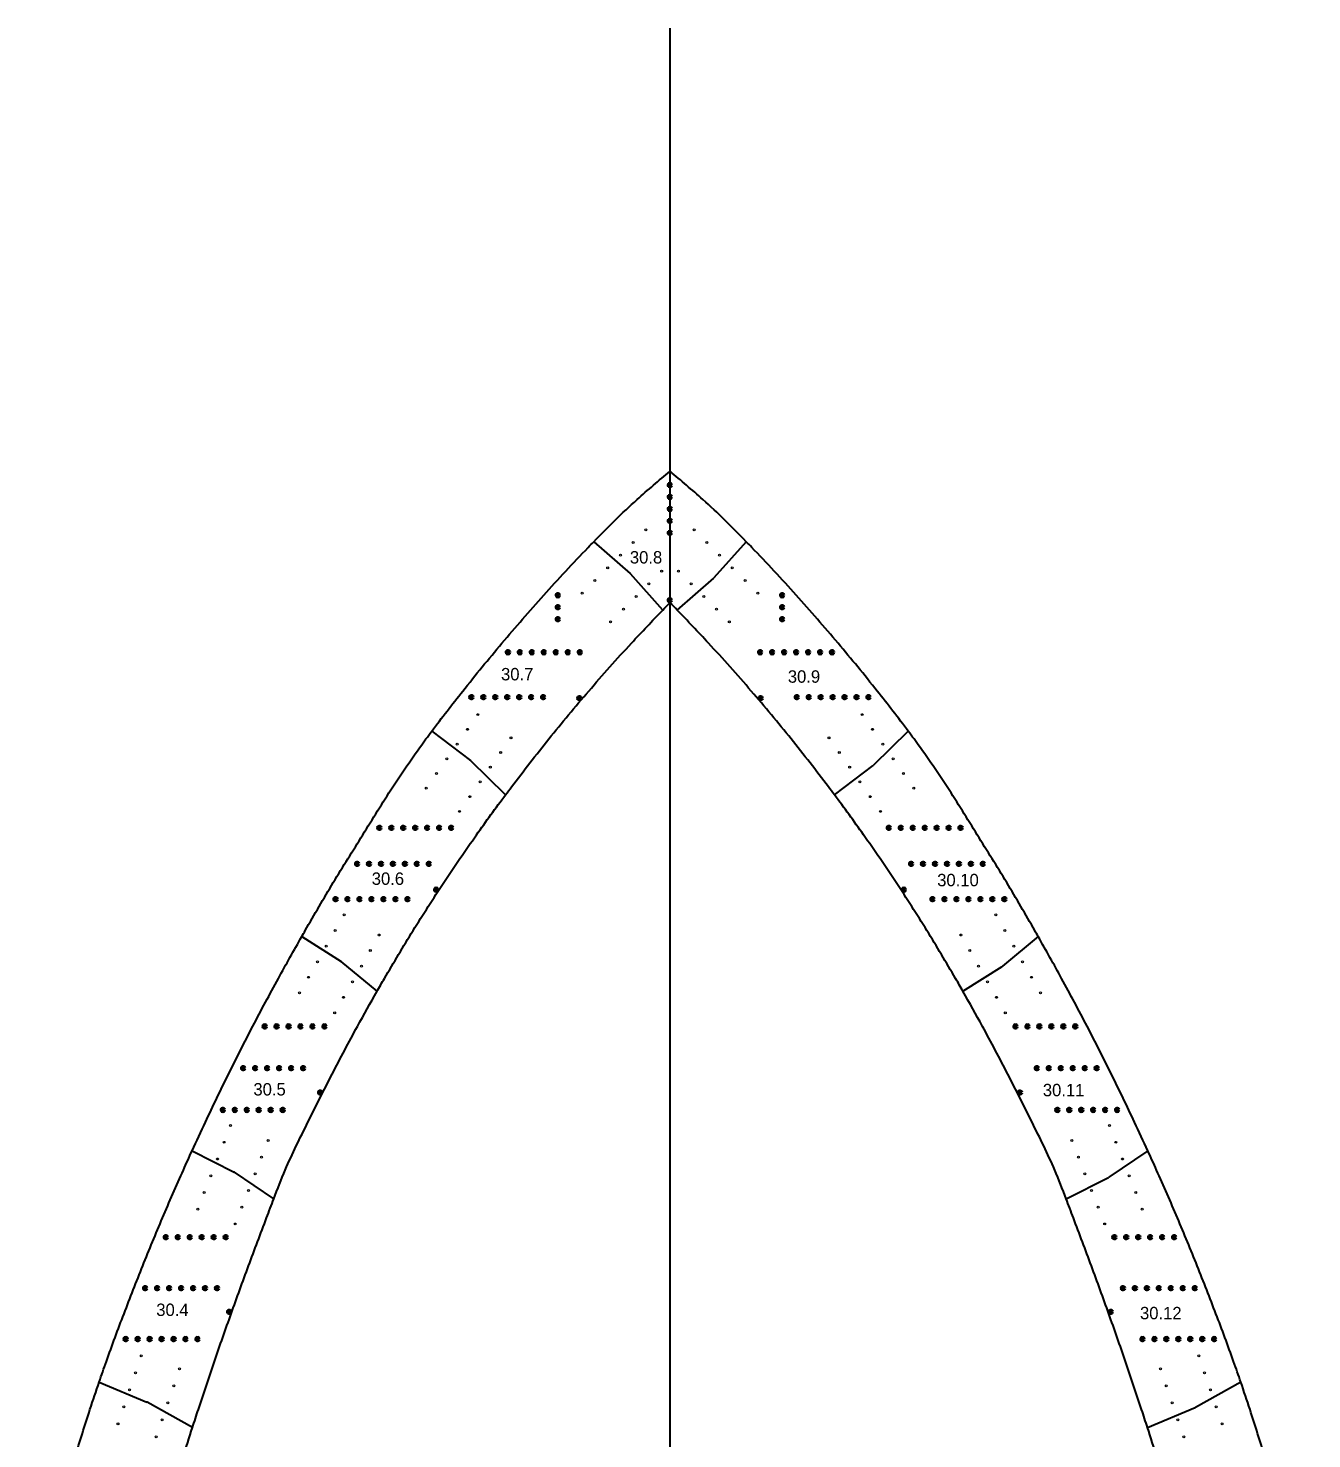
# Model space of a CAD drawing. Header units: inches. Extents: x 38 to 1289, y 27 to 969.
# Drawn here: x 399.9 to 828.7, y 497.3 to 968.5 of the extents above; entities that cross this region are included whole.
import ezdxf

# ---------------------------------------------------------------- set-up
doc = ezdxf.new("R2010")
doc.units = ezdxf.units.IN
doc.header["$MEASUREMENT"] = 0
doc.header["$PDMODE"] = 32
doc.header["$PDSIZE"] = 1
for name, color, linetype, lineweight in [('Annotation', 7, 'Continuous', 9), ('Drilling', 3, 'Continuous', 13), ('Engrave', 4, 'Continuous', 50)]:
    doc.layers.add(name, color=color, linetype=linetype, lineweight=lineweight)
doc.styles.add('Tw Cen MT', font='')
doc.styles.get('Tw Cen MT').set_extended_font_data('Tw Cen MT')

# ---------------------------------------------------------------- blocks, each defined once
blk = doc.blocks.new('*U848')
at = {"layer": 'Engrave'}
blk.add_point((0, 0), dxfattribs=at)
blk = doc.blocks.new('*U849')
at = {"layer": 'Engrave', "color": 0, "linetype": 'ByBlock', "lineweight": -2, "transparency": 16777216}
for p in [(0, 0), (4, 0), (8, 0), (12, 0), (16, 0)]:
    blk.add_blockref('*U848', p, dxfattribs=at)
blk = doc.blocks.new('*U868')
at = {"layer": 'Engrave'}
blk.add_point((0, 0), dxfattribs=at)
blk = doc.blocks.new('*U869')
at = {"layer": 'Engrave', "color": 0, "linetype": 'ByBlock', "lineweight": -2, "transparency": 16777216}
for p in [(0, 0), (4, 0), (8, 0), (12, 0), (16, 0), (20, 0), (24, 0)]:
    blk.add_blockref('*U868', p, dxfattribs=at)
blk = doc.blocks.new('*U870')
at = {"layer": 'Engrave'}
blk.add_point((0, 0), dxfattribs=at)
blk = doc.blocks.new('*U871')
at = {"layer": 'Engrave', "color": 0, "linetype": 'ByBlock', "lineweight": -2, "transparency": 16777216}
for p in [(0, 0), (4, 0), (8, 0), (12, 0), (16, 0), (20, 0)]:
    blk.add_blockref('*U870', p, dxfattribs=at)
blk = doc.blocks.new('*U872')
at = {"layer": 'Engrave'}
blk.add_point((0, 0), dxfattribs=at)
blk = doc.blocks.new('*U873')
at = {"layer": 'Engrave', "color": 0, "linetype": 'ByBlock', "lineweight": -2, "transparency": 16777216}
for p in [(0, 0), (4, 0), (8, 0), (12, 0), (16, 0), (20, 0), (24, 0)]:
    blk.add_blockref('*U872', p, dxfattribs=at)
blk = doc.blocks.new('*U874')
at = {"layer": 'Engrave'}
blk.add_point((0, 0), dxfattribs=at)
blk = doc.blocks.new('*U875')
at = {"layer": 'Engrave', "color": 0, "linetype": 'ByBlock', "lineweight": -2, "transparency": 16777216}
for p in [(0, 0), (4, 0), (8, 0), (12, 0), (16, 0), (20, 0)]:
    blk.add_blockref('*U874', p, dxfattribs=at)
blk = doc.blocks.new('*U876')
at = {"layer": 'Engrave'}
blk.add_point((0, 0), dxfattribs=at)
blk = doc.blocks.new('*U877')
at = {"layer": 'Engrave', "color": 0, "linetype": 'ByBlock', "lineweight": -2, "transparency": 16777216}
for p in [(0, 0), (4, 0), (8, 0), (12, 0), (16, 0), (20, 0)]:
    blk.add_blockref('*U876', p, dxfattribs=at)
blk = doc.blocks.new('*U878')
at = {"layer": 'Engrave'}
blk.add_point((0, 0), dxfattribs=at)
blk = doc.blocks.new('*U879')
at = {"layer": 'Engrave', "color": 0, "linetype": 'ByBlock', "lineweight": -2, "transparency": 16777216}
for p in [(0, 0), (4, 0), (8, 0), (12, 0), (16, 0), (20, 0)]:
    blk.add_blockref('*U878', p, dxfattribs=at)
blk = doc.blocks.new('*U880')
at = {"layer": 'Engrave'}
blk.add_point((0, 0), dxfattribs=at)
blk = doc.blocks.new('*U881')
at = {"layer": 'Engrave', "color": 0, "linetype": 'ByBlock', "lineweight": -2, "transparency": 16777216}
for p in [(0, 0), (4, 0), (8, 0), (12, 0), (16, 0), (20, 0), (24, 0)]:
    blk.add_blockref('*U880', p, dxfattribs=at)
blk = doc.blocks.new('*U882')
at = {"layer": 'Engrave'}
blk.add_point((0, 0), dxfattribs=at)
blk = doc.blocks.new('*U883')
at = {"layer": 'Engrave', "color": 0, "linetype": 'ByBlock', "lineweight": -2, "transparency": 16777216}
for p in [(0, 0), (4, 0), (8, 0), (12, 0), (16, 0), (20, 0), (24, 0)]:
    blk.add_blockref('*U882', p, dxfattribs=at)
blk = doc.blocks.new('*U884')
at = {"layer": 'Engrave'}
blk.add_point((0, 0), dxfattribs=at)
blk = doc.blocks.new('*U885')
at = {"layer": 'Engrave', "color": 0, "linetype": 'ByBlock', "lineweight": -2, "transparency": 16777216}
for p in [(0, 0), (4, 0), (8, 0), (12, 0), (16, 0), (20, 0), (24, 0)]:
    blk.add_blockref('*U884', p, dxfattribs=at)
blk = doc.blocks.new('*U886')
at = {"layer": 'Engrave'}
blk.add_point((0, 0), dxfattribs=at)
blk = doc.blocks.new('*U887')
at = {"layer": 'Engrave', "color": 0, "linetype": 'ByBlock', "lineweight": -2, "transparency": 16777216}
for p in [(0, 0), (4, 0), (8, 0)]:
    blk.add_blockref('*U886', p, dxfattribs=at)
blk = doc.blocks.new('*U888')
at = {"layer": 'Engrave'}
blk.add_point((0, 0), dxfattribs=at)
blk = doc.blocks.new('*U889')
at = {"layer": 'Engrave', "color": 0, "linetype": 'ByBlock', "lineweight": -2, "transparency": 16777216}
for p in [(0, 0), (4, 0), (8, 0), (12, 0), (16, 0), (20, 0), (24, 0)]:
    blk.add_blockref('*U888', p, dxfattribs=at)
blk = doc.blocks.new('*U890')
at = {"layer": 'Engrave'}
blk.add_point((0, 0), dxfattribs=at)
blk = doc.blocks.new('*U891')
at = {"layer": 'Engrave', "color": 0, "linetype": 'ByBlock', "lineweight": -2, "transparency": 16777216}
for p in [(0, 0), (4, 0), (8, 0), (12, 0), (16, 0), (20, 0), (24, 0)]:
    blk.add_blockref('*U890', p, dxfattribs=at)
blk = doc.blocks.new('*U912')
at = {"layer": 'Engrave'}
blk.add_point((0, 0), dxfattribs=at)
blk = doc.blocks.new('*U913')
at = {"layer": 'Engrave', "color": 0, "linetype": 'ByBlock', "lineweight": -2, "transparency": 16777216}
for p in [(0, 0), (4, 0), (8, 0), (12, 0), (16, 0), (20, 0), (24, 0)]:
    blk.add_blockref('*U912', p, dxfattribs=at)
blk = doc.blocks.new('*U914')
at = {"layer": 'Engrave'}
blk.add_point((0, 0), dxfattribs=at)
blk = doc.blocks.new('*U915')
at = {"layer": 'Engrave', "color": 0, "linetype": 'ByBlock', "lineweight": -2, "transparency": 16777216}
for p in [(0, 0), (4, 0), (8, 0), (12, 0), (16, 0), (20, 0)]:
    blk.add_blockref('*U914', p, dxfattribs=at)
blk = doc.blocks.new('*U916')
at = {"layer": 'Engrave'}
blk.add_point((0, 0), dxfattribs=at)
blk = doc.blocks.new('*U917')
at = {"layer": 'Engrave', "color": 0, "linetype": 'ByBlock', "lineweight": -2, "transparency": 16777216}
for p in [(0, 0), (4, 0), (8, 0), (12, 0), (16, 0), (20, 0), (24, 0)]:
    blk.add_blockref('*U916', p, dxfattribs=at)
blk = doc.blocks.new('*U918')
at = {"layer": 'Engrave'}
blk.add_point((0, 0), dxfattribs=at)
blk = doc.blocks.new('*U919')
at = {"layer": 'Engrave', "color": 0, "linetype": 'ByBlock', "lineweight": -2, "transparency": 16777216}
for p in [(0, 0), (4, 0), (8, 0), (12, 0), (16, 0), (20, 0)]:
    blk.add_blockref('*U918', p, dxfattribs=at)
blk = doc.blocks.new('*U920')
at = {"layer": 'Engrave'}
blk.add_point((0, 0), dxfattribs=at)
blk = doc.blocks.new('*U921')
at = {"layer": 'Engrave', "color": 0, "linetype": 'ByBlock', "lineweight": -2, "transparency": 16777216}
for p in [(0, 0), (4, 0), (8, 0), (12, 0), (16, 0), (20, 0)]:
    blk.add_blockref('*U920', p, dxfattribs=at)
blk = doc.blocks.new('*U922')
at = {"layer": 'Engrave'}
blk.add_point((0, 0), dxfattribs=at)
blk = doc.blocks.new('*U923')
at = {"layer": 'Engrave', "color": 0, "linetype": 'ByBlock', "lineweight": -2, "transparency": 16777216}
for p in [(0, 0), (4, 0), (8, 0), (12, 0), (16, 0), (20, 0)]:
    blk.add_blockref('*U922', p, dxfattribs=at)
blk = doc.blocks.new('*U924')
at = {"layer": 'Engrave'}
blk.add_point((0, 0), dxfattribs=at)
blk = doc.blocks.new('*U925')
at = {"layer": 'Engrave', "color": 0, "linetype": 'ByBlock', "lineweight": -2, "transparency": 16777216}
for p in [(0, 0), (4, 0), (8, 0), (12, 0), (16, 0), (20, 0), (24, 0)]:
    blk.add_blockref('*U924', p, dxfattribs=at)
blk = doc.blocks.new('*U926')
at = {"layer": 'Engrave'}
blk.add_point((0, 0), dxfattribs=at)
blk = doc.blocks.new('*U927')
at = {"layer": 'Engrave', "color": 0, "linetype": 'ByBlock', "lineweight": -2, "transparency": 16777216}
for p in [(0, 0), (4, 0), (8, 0), (12, 0), (16, 0), (20, 0), (24, 0)]:
    blk.add_blockref('*U926', p, dxfattribs=at)
blk = doc.blocks.new('*U928')
at = {"layer": 'Engrave'}
blk.add_point((0, 0), dxfattribs=at)
blk = doc.blocks.new('*U929')
at = {"layer": 'Engrave', "color": 0, "linetype": 'ByBlock', "lineweight": -2, "transparency": 16777216}
for p in [(0, 0), (4, 0), (8, 0), (12, 0), (16, 0), (20, 0), (24, 0)]:
    blk.add_blockref('*U928', p, dxfattribs=at)
blk = doc.blocks.new('*U930')
at = {"layer": 'Engrave'}
blk.add_point((0, 0), dxfattribs=at)
blk = doc.blocks.new('*U931')
at = {"layer": 'Engrave', "color": 0, "linetype": 'ByBlock', "lineweight": -2, "transparency": 16777216}
for p in [(0, 0), (4, 0), (8, 0)]:
    blk.add_blockref('*U930', p, dxfattribs=at)
blk = doc.blocks.new('*U932')
at = {"layer": 'Engrave'}
blk.add_point((0, 0), dxfattribs=at)
blk = doc.blocks.new('*U933')
at = {"layer": 'Engrave', "color": 0, "linetype": 'ByBlock', "lineweight": -2, "transparency": 16777216}
for p in [(0, 0), (4, 0), (8, 0), (12, 0), (16, 0), (20, 0), (24, 0)]:
    blk.add_blockref('*U932', p, dxfattribs=at)
blk = doc.blocks.new('*U934')
at = {"layer": 'Engrave'}
blk.add_point((0, 0), dxfattribs=at)
blk = doc.blocks.new('*U935')
at = {"layer": 'Engrave', "color": 0, "linetype": 'ByBlock', "lineweight": -2, "transparency": 16777216}
for p in [(0, 0), (4, 0), (8, 0), (12, 0), (16, 0), (20, 0), (24, 0)]:
    blk.add_blockref('*U934', p, dxfattribs=at)

msp = doc.modelspace()

# ---------------------------------------------------------------- linework, layer by layer
for p, q in [((614.32, 267.09), (614.32, 968.53)), ((588.84, 797), (601.04, 786.34)), ((639.79, 797), (629, 784.92)), ((611.93, 774.17), (601.13, 786.25)), ((616.71, 774.17), (628.91, 784.83)), ((534.71, 733.66), (547.66, 723.86)), ((693.92, 733.66), (682.27, 722.35)), ((559.4, 712.47), (547.75, 723.78)), ((669.23, 712.47), (682.18, 722.27)), ((491.31, 665.08), (504.42, 656.78)), ((737.32, 665.08), (725.39, 655.17)), ((516.45, 646.79), (504.52, 656.71)), ((712.19, 646.79), (725.29, 655.09)), ((454.67, 593.5), (468.78, 586.4)), ((773.96, 593.5), (760.87, 584.67)), ((481.98, 577.5), (468.89, 586.33)), ((746.66, 577.5), (760.76, 584.61)), ((423.64, 516.25), (439.61, 509.58)), ((805, 516.25), (789.9, 507.78)), ((454.81, 501.07), (439.71, 509.53)), ((773.83, 501.07), (789.8, 507.73))]:
    msp.add_line(p, q)
for centre, start, end in [((600.38, 785.58), 41.7775, 48.8397), ((628.25, 785.58), 311.1603, 318.2225), ((547.06, 723.07), 45.8334, 52.8815), ((681.58, 723.07), 307.1185, 314.1666), ((503.88, 655.94), 50.2664, 57.6433), ((724.75, 655.94), 302.3567, 309.7336), ((468.33, 585.5), 56.0067, 63.2533), ((760.31, 585.5), 296.7467, 303.9933), ((439.22, 508.66), 60.7331, 67.3472), ((789.41, 508.66), 292.6528, 299.2669)]:
    msp.add_arc(centre, 1, start, end)
for points, knots in [([(588.84, 797), (593.54, 801.84), (601.76, 809.99), (610.62, 817.42), (614.32, 820.52)], [584.056798, 584.056798, 584.056798, 584.056798, 604.273048, 618.741811, 618.741811, 618.741811, 618.741811]), ([(639.79, 797), (635.1, 801.84), (626.88, 809.99), (618.01, 817.42), (614.32, 820.52)], [584.056798, 584.056798, 584.056798, 584.056798, 604.273048, 618.741811, 618.741811, 618.741811, 618.741811]), ([(534.71, 733.66), (538.1, 738.2), (545.8, 748.1), (558.21, 763.31), (572.17, 779.33), (582.55, 790.49), (588.22, 796.37), (588.84, 797)], [500.690949, 500.690949, 500.690949, 500.690949, 517.664827, 538.332166, 559.555051, 581.404304, 584.056798, 584.056798, 584.056798, 584.056798]), ([(693.92, 733.66), (690.54, 738.2), (682.83, 748.1), (670.43, 763.31), (656.46, 779.33), (646.09, 790.49), (640.41, 796.37), (639.79, 797)], [500.690949, 500.690949, 500.690949, 500.690949, 517.664827, 538.332166, 559.555051, 581.404304, 584.056798, 584.056798, 584.056798, 584.056798]), ([(559.4, 712.47), (560.06, 713.35), (564.77, 719.63), (573.87, 731.3), (587.23, 747.32), (599.96, 761.66), (608.4, 770.5), (611.93, 774.17)], [477.233734, 477.233734, 477.233734, 477.233734, 480.512823, 500.802039, 521.628491, 543.061726, 558.311454, 558.311454, 558.311454, 558.311454]), ([(669.23, 712.47), (668.58, 713.35), (663.86, 719.63), (654.76, 731.3), (641.41, 747.32), (628.67, 761.66), (620.23, 770.5), (616.71, 774.17)], [477.233734, 477.233734, 477.233734, 477.233734, 480.512823, 500.802039, 521.628491, 543.061726, 558.311454, 558.311454, 558.311454, 558.311454]), ([(491.31, 665.08), (491.69, 665.75), (495.14, 671.8), (501.81, 683.21), (511.72, 699.1), (521.65, 715.37), (529.57, 726.74), (534.07, 732.81), (534.71, 733.66)], [419.491831, 419.491831, 419.491831, 419.491831, 421.804718, 440.354472, 459.13635, 478.015582, 497.493106, 500.690949, 500.690949, 500.690949, 500.690949]), ([(737.32, 665.08), (736.94, 665.75), (733.5, 671.8), (726.83, 683.21), (716.91, 699.1), (706.99, 715.37), (699.06, 726.74), (694.56, 732.81), (693.92, 733.66)], [419.491831, 419.491831, 419.491831, 419.491831, 421.804718, 440.354472, 459.13635, 478.015582, 497.493106, 500.690949, 500.690949, 500.690949, 500.690949]), ([(516.45, 646.79), (517.27, 648.23), (521.18, 655.06), (528.49, 667.24), (538.74, 683.25), (549.07, 698.37), (556.11, 708.05), (559.4, 712.47)], [398.708649, 398.708649, 398.708649, 398.708649, 403.668181, 422.320528, 441.319088, 460.701978, 477.233734, 477.233734, 477.233734, 477.233734]), ([(712.19, 646.79), (711.37, 648.23), (707.45, 655.06), (700.15, 667.24), (689.9, 683.25), (679.56, 698.37), (672.53, 708.05), (669.23, 712.47)], [398.708649, 398.708649, 398.708649, 398.708649, 403.668181, 422.320528, 441.319088, 460.701978, 477.233734, 477.233734, 477.233734, 477.233734]), ([(454.67, 593.5), (456.14, 596.71), (460.11, 605.28), (466.82, 619.17), (474.95, 635.18), (483.12, 650.5), (488.67, 660.44), (491.31, 665.08)], [339.054107, 339.054107, 339.054107, 339.054107, 349.625421, 367.39457, 385.338926, 403.471108, 419.491831, 419.491831, 419.491831, 419.491831]), ([(773.96, 593.5), (772.5, 596.71), (768.52, 605.28), (761.81, 619.17), (753.68, 635.18), (745.51, 650.5), (739.96, 660.44), (737.32, 665.08)], [339.054107, 339.054107, 339.054107, 339.054107, 349.625421, 367.39457, 385.338926, 403.471108, 419.491831, 419.491831, 419.491831, 419.491831]), ([(481.98, 577.5), (483.2, 580.72), (486.62, 589.42), (493.4, 603.17), (501.42, 619.18), (509.15, 633.73), (514.24, 642.91), (516.45, 646.79)], [321.260937, 321.260937, 321.260937, 321.260937, 331.593176, 349.291104, 367.211832, 385.325521, 398.708649, 398.708649, 398.708649, 398.708649]), ([(746.66, 577.5), (745.43, 580.72), (742.02, 589.42), (735.23, 603.17), (727.22, 619.18), (719.48, 633.73), (714.39, 642.91), (712.19, 646.79)], [321.260937, 321.260937, 321.260937, 321.260937, 331.593176, 349.291104, 367.211832, 385.325521, 398.708649, 398.708649, 398.708649, 398.708649]), ([(423.64, 516.25), (424.42, 518.53), (427.11, 526.18), (431.91, 539.15), (438.16, 555.16), (444.77, 571.16), (450.34, 583.93), (453.7, 591.37), (454.67, 593.5)], [255.76533, 255.76533, 255.76533, 255.76533, 263.022193, 280.077146, 297.255561, 314.566538, 332.019733, 339.054107, 339.054107, 339.054107, 339.054107]), ([(805, 516.25), (804.21, 518.53), (801.53, 526.18), (796.72, 539.15), (790.47, 555.16), (783.86, 571.16), (778.3, 583.93), (774.93, 591.37), (773.96, 593.5)], [255.76533, 255.76533, 255.76533, 255.76533, 263.022193, 280.077146, 297.255561, 314.566538, 332.019733, 339.054107, 339.054107, 339.054107, 339.054107]), ([(454.81, 501.07), (455.46, 503.08), (457.86, 510.44), (462.12, 523.13), (467.71, 539.13), (473.5, 555.14), (478.38, 567.89), (481.17, 575.37), (481.98, 577.5)], [240.133995, 240.133995, 240.133995, 240.133995, 246.4719, 263.349278, 280.296639, 297.317379, 314.415012, 321.260937, 321.260937, 321.260937, 321.260937]), ([(773.83, 501.07), (773.17, 503.08), (770.77, 510.44), (766.51, 523.13), (760.92, 539.13), (755.14, 555.14), (750.26, 567.89), (747.47, 575.37), (746.66, 577.5)], [240.133995, 240.133995, 240.133995, 240.133995, 246.4719, 263.349278, 280.296639, 297.317379, 314.415012, 321.260937, 321.260937, 321.260937, 321.260937]), ([(399.93, 436.46), (400.51, 438.67), (402.53, 446.23), (406.09, 459.12), (410.7, 475.12), (415.53, 491.12), (419.78, 504.85), (422.59, 513.2), (423.64, 516.25)], [172.51999, 172.51999, 172.51999, 172.51999, 179.38413, 195.981867, 212.633985, 229.343293, 246.112675, 255.76533, 255.76533, 255.76533, 255.76533]), ([(828.7, 436.46), (828.12, 438.67), (826.1, 446.23), (822.54, 459.12), (817.93, 475.12), (813.1, 491.12), (808.85, 504.85), (806.05, 513.2), (805, 516.25)], [172.51999, 172.51999, 172.51999, 172.51999, 179.38413, 195.981867, 212.633985, 229.343293, 246.112675, 255.76533, 255.76533, 255.76533, 255.76533]), ([(432.3, 423.95), (432.57, 425), (434.26, 431.38), (437.35, 443.13), (441.91, 459.12), (446.64, 475.12), (450.97, 489.11), (453.73, 497.75), (454.81, 501.07)], [159.782482, 159.782482, 159.782482, 159.782482, 163.036687, 179.598029, 196.227328, 212.91406, 229.661222, 240.133995, 240.133995, 240.133995, 240.133995]), ([(796.34, 423.95), (796.06, 425), (794.37, 431.38), (791.28, 443.13), (786.72, 459.12), (781.99, 475.12), (777.67, 489.11), (774.9, 497.75), (773.83, 501.07)], [159.782482, 159.782482, 159.782482, 159.782482, 163.036687, 179.598029, 196.227328, 212.91406, 229.661222, 240.133995, 240.133995, 240.133995, 240.133995])]:
    msp.add_open_spline(points, degree=3, knots=knots)
for points in [[(611.93, 774.17), (612.72, 774.99), (613.52, 775.82), (614.32, 776.65)], [(616.71, 774.17), (615.91, 774.99), (615.11, 775.82), (614.32, 776.65)]]:
    msp.add_open_spline(points, degree=3)
at = {"layer": 'Drilling'}
for centre in [(606.28, 800.94), (622.36, 800.94), (602.02, 796.71), (626.62, 796.71), (597.76, 792.49), (630.88, 792.49), (593.5, 788.26), (611.53, 787.13), (617.11, 787.13), (635.13, 788.26), (589.24, 784.04), (607.27, 782.91), (621.37, 782.91), (639.39, 784.04), (584.98, 779.81), (603.01, 778.68), (625.63, 778.68), (643.65, 779.81), (598.75, 774.45), (629.89, 774.45), (594.49, 770.23), (634.14, 770.23), (550.15, 739.22), (678.48, 739.22), (546.71, 734.31), (561.2, 731.46), (667.43, 731.46), (681.93, 734.31), (543.26, 729.4), (557.75, 726.55), (670.88, 726.55), (685.38, 729.4), (539.81, 724.49), (554.3, 721.64), (674.33, 721.64), (688.83, 724.49), (536.36, 719.58), (550.86, 716.73), (677.78, 716.73), (692.27, 719.58), (532.91, 714.67), (547.41, 711.82), (681.23, 711.82), (695.72, 714.67), (543.96, 706.91), (684.67, 706.91), (505.46, 672.31), (723.17, 672.31), (502.48, 667.1), (517.18, 665.61), (711.45, 665.61), (726.15, 667.1), (499.51, 661.89), (514.21, 660.4), (714.43, 660.4), (729.13, 661.89), (496.53, 656.68), (511.23, 655.19), (717.4, 655.19), (732.1, 656.68), (493.55, 651.47), (508.25, 649.98), (720.38, 649.98), (735.08, 651.47), (490.58, 646.26), (738.06, 646.26), (505.28, 644.78), (723.36, 644.78), (502.3, 639.57), (726.33, 639.57), (467.54, 601.93), (761.09, 601.93), (465.34, 596.35), (480.1, 596.99), (748.53, 596.99), (763.29, 596.35), (463.14, 590.77), (477.9, 591.41), (750.73, 591.41), (765.49, 590.77), (460.95, 585.18), (475.71, 585.82), (752.93, 585.82), (767.69, 585.18), (458.75, 579.6), (473.51, 580.24), (755.13, 580.24), (769.88, 579.6), (471.31, 574.66), (757.32, 574.66), (456.55, 574.02), (772.08, 574.02), (469.11, 569.07), (759.52, 569.07), (437.71, 525.04), (790.93, 525.04), (435.76, 519.36), (450.47, 520.66), (778.16, 520.66), (792.88, 519.36), (433.81, 513.69), (448.53, 514.98), (780.11, 514.98), (794.82, 513.69), (446.58, 509.3), (782.05, 509.3), (431.86, 508.01), (796.77, 508.01), (429.92, 502.33), (444.63, 503.63), (784, 503.63), (798.72, 502.33), (442.69, 497.95), (785.95, 497.95)]:
    msp.add_circle(centre, 0.323, dxfattribs=at)
at = {"layer": 'Engrave'}
for p in [(614.24, 777.48), (584.04, 744.7), (644.6, 744.7), (536.21, 680.75), (692.42, 680.75), (497.42, 613.01), (731.22, 613.01), (467.08, 539.75), (761.55, 539.75)]:
    msp.add_point(p, dxfattribs=at)

# ---------------------------------------------------------------- block references
at = {"layer": 'Engrave', "rotation": 270}
for name, p in [('*U849', (614.29, 815.93)), ('*U887', (576.84, 779.09))]:
    msp.add_blockref(name, p, dxfattribs=at)
at = {"layer": 'Engrave', "xscale": -1, "rotation": 90}
msp.add_blockref('*U931', (651.8, 779.09), dxfattribs=at)
at = {"layer": 'Engrave'}
for name, p in [('*U891', (560.19, 760.05)), ('*U889', (547.97, 745.09)), ('*U881', (517.23, 701.43)), ('*U885', (509.78, 689.37)), ('*U883', (502.62, 677.59)), ('*U877', (478.92, 635.09)), ('*U879', (471.77, 621.13)), ('*U875', (464.93, 607.16)), ('*U871', (445.89, 564.64)), ('*U873', (439, 547.63)), ('*U869', (432.5, 530.63))]:
    msp.add_blockref(name, p, dxfattribs=at)
at = {"layer": 'Engrave', "xscale": -1}
for name, p in [('*U935', (668.45, 760.05)), ('*U933', (680.66, 745.09)), ('*U925', (711.41, 701.43)), ('*U929', (718.85, 689.37)), ('*U927', (726.01, 677.59)), ('*U921', (749.71, 635.09)), ('*U923', (756.86, 621.13)), ('*U919', (763.71, 607.16)), ('*U915', (782.75, 564.64)), ('*U917', (789.64, 547.63)), ('*U913', (796.13, 530.63))]:
    msp.add_blockref(name, p, dxfattribs=at)

# ---------------------------------------------------------------- texts
at = {"layer": 'Annotation', "color": 7, "char_height": 7, "attachment_point": 7, "line_spacing_factor": 0.481418, "style": 'Tw Cen MT'}
for s, insert in [('{\\H0.59259x;30.8}', (600.92, 789.65)), ('{\\H0.59259x;30.7}', (557.88, 750.61)), ('{\\H0.59259x;30.9}', (653.68, 749.82)), ('{\\H0.59259x;30.6}', (514.69, 682.3)), ('{\\H0.59259x;30.10}', (703.58, 681.83)), ('{\\H0.59259x;30.5}', (475.16, 611.93)), ('{\\H0.59259x;30.11}', (738.87, 611.67)), ('{\\H0.59259x;30.4}', (442.71, 538.27)), ('{\\H0.59259x;30.12}', (771.33, 537.17))]:
    msp.add_mtext(s, dxfattribs=dict(at, insert=insert))

doc.saveas('drawing.dxf')
